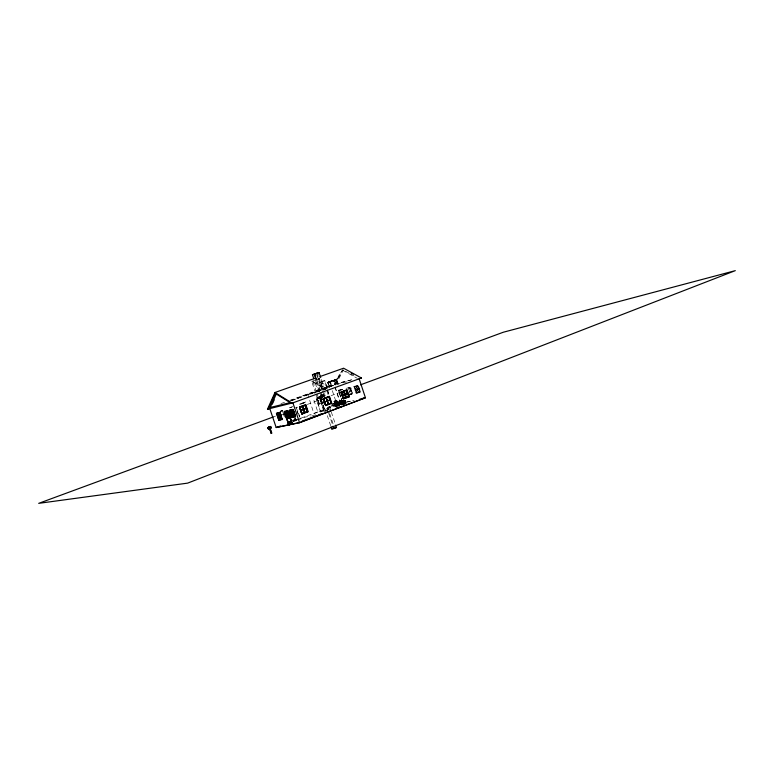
<?xml version="1.0" encoding="UTF-8"?>
<svg xmlns="http://www.w3.org/2000/svg" width="774" height="774" viewBox="0 0 774 774"><rect width="100%" height="100%" fill="white"/><g stroke="black" fill="none" stroke-linecap="round" stroke-linejoin="round"><path stroke-width="0.58" stroke-dasharray="3.87 2.9" d="M335.413 383.546L335.616 385.094L334.484 381.089M336.68 379.357C335.887 380.624 336.884 382.627 337.725 384.562M322.555 391.044L323.755 394.663L321.249 395.127L321.607 396.094L324.587 395.379L317.388 397.991L319.439 404.105M338.828 405.412L338.47 404.347L335.123 405.102L335.471 406.156L339.796 405.17L335.471 406.156M295.378 419.672L294.517 417.118M334.174 381.33C333.459 379.134 334.639 382.259 334.581 379.908M330.546 382.724L329.956 382.83L329.85 381.814C317.862 385.055 353.708 373.649 329.453 381.582M296.055 419.15L293.462 420.543M330.895 385.558C332.191 384.175 330.13 382.491 329.56 381.882M337.135 383.294C338.596 382.153 335.568 379.289 336.951 380.556M328.96 381.737L329.366 381.611M307.665 393.918L313.857 413.48L324.78 410.462L320.523 397.739L316.45 399.239L320.717 411.991M318.066 378.96L319.517 377.722L318.82 379.125M311.661 392.476L311.583 393.327L319.662 391.373M290.734 400.41L334.126 384.697L340.763 371.868M334.503 384.968L341.953 370.611M291.121 400.603L335.026 384.688L343.579 368.211M291.334 400.622L335.868 384.475L343.337 370.107M328.302 383.101L328.553 383.652L328.099 383.198M295.852 407.579L297.158 407.163L295.852 407.443M328.244 383.343L328.108 383.382M328.495 383.546L329.076 385.858M297.11 407.25L297.052 407.308A2.37 2.341 51 0 0 296.539 407.859M328.747 381.814L329.385 381.659M328.495 383.159C327.576 383.14 329.24 381.843 327.692 383.246L327.421 382.443M331.823 386.71L331.359 385.259M337.435 383.469L337.774 383.082L337.193 383.111M329.443 386.033C328.244 387.571 330.546 387.116 329.308 386.187M330.943 385.713L331.398 385.655M335.423 383.565L334.61 381.476M328.244 383.74L328.466 383.662M335.248 384.02L335.723 383.769L335.132 383.972M344.42 401.338L345.533 401.251L343.879 401.88C345.697 408.324 341.827 397.962 344.237 404.134M337.377 406.079L336.971 403.98L337.454 406.06L336.622 404.086L334.9 404.56L337.996 403.564L338.731 405.75M337.212 402.306L338.044 402.17L337.377 402.335M341.789 401.6L342.601 401.377L341.914 401.542M337.067 404.067L340.183 403.07L337.067 404.067L340.009 403.331L340.908 405.276L334.978 387.271M342.785 402.132L343.105 404.26L342.263 401.803L340.192 402.567L343.288 401.571L340.386 402.703L341.005 404.725L340.608 402.615M337.125 404.241L340.096 403.273L340.686 405.344L340.096 403.273M342.369 402.074L345.475 401.077M330.324 382.801L330.005 382.82M336.709 380.924L336.487 380.866M334.678 402.809L339.254 401.029L340.076 404.521L338.944 401.58L342.94 400.603M320.62 412.01L316.285 399.065L322.361 397.304M324.674 410.481L320.078 397.004M336.071 406.05L335.49 402.906M339.873 402.161L340.231 404.483L339.215 401.512M335.219 402.964L336.216 406.389L335.055 403.07L336.197 402.867M339.138 403.486L339.767 405.528L338.857 402.964L335.829 403.912L336.825 403.893L337.541 405.905L337.164 403.786M340.502 404.386L340.231 404.85L340.473 404.396M336.08 406.418L335.094 403.912A18.808 16.341 77.8 0 0 334.233 401.812L333.758 401.474A14.725 12.771 77.7 0 1 335.394 406.834L335.81 406.708M337.706 403.844L338.644 405.769L337.803 403.409A14.754 12.771 77.7 0 0 336.961 401.203L337.038 400.7A18.895 16.389 77.8 0 1 338.722 405.576M341.673 400.516A18.383 15.615 77.1 0 0 342.998 403.989L343.404 403.854A14.445 12.287 77.2 0 1 342.582 402.19L342.243 401.319A14.416 12.268 77.2 0 1 341.944 400.429M342.64 400.768A18.402 15.625 77.1 0 0 342.785 401.213L343.105 402.093A18.402 15.625 77.1 0 0 343.84 403.796L344.246 403.67A14.464 12.297 77.2 0 1 342.93 400.69M336.4 401.319L335.916 400.98A14.774 12.79 77.7 0 1 337.561 406.36L337.841 406.253A18.866 16.38 77.8 0 0 336.061 400.922L336.264 401.367M343.327 404.192L342.563 402.209L344.536 402.209A14.851 7.74 69.5 0 0 345.078 403.515M344.295 400.361L345.881 403.186L345.243 400.671L344.778 400.922M338.683 406.069L338.548 406.147A14.793 12.8 77.7 0 0 336.893 400.758L337.096 401.155A18.895 16.389 77.8 0 1 337.967 403.341L338.238 404.241A18.895 16.389 77.8 0 1 338.586 405.605M344.12 400.429A18.441 15.644 77.1 0 0 344.266 400.884L344.575 401.764A18.441 15.644 77.1 0 0 345.32 403.467L344.565 400.303M345.291 401.6L344.972 400.719A18.46 15.654 77.1 0 0 346.026 403.312L346.442 403.177M342.05 400.39L334.784 403.128L340.831 401.696L341.102 402.499L340.386 402.732L341.634 405.16M342.64 400.4A14.861 7.73 69.5 0 0 343.076 401.745L343.404 402.635A14.861 7.73 69.5 0 0 344.14 404.376L343.927 404.454A14.861 7.73 69.5 0 1 342.418 400.487M342.814 400.216L338.248 402.074M332.094 404.347L336.09 402.877L332.607 403.66M337.832 402.228L338.006 403.177M340.657 402.664L340.26 401.474L344.904 399.81M337.396 402.828L334.929 403.699M339.089 402.141L339.883 401.89M343.076 400.574L334.697 402.877L339.302 401.164M339.902 401.958L339.109 402.209M340.115 401.929L343.637 400.651M336.013 402.964L332.685 403.873L332.965 404.715L337.377 403.544M335.181 404.957L335.481 403.767M343.134 403.951A18.383 15.615 77.1 0 1 342.398 402.248L342.243 401.309L342.94 401.155L343.288 402.035A14.464 12.297 77.2 0 0 344.111 403.699M342.002 401.542L342.398 402.441M342.795 400.719A14.425 12.268 77.2 0 0 342.94 401.155L342.466 401.435M343.83 400.864L344.062 401.812L343.617 400.816L344.324 401.261A18.992 9.927 69.4 0 0 345.146 403.467A18.441 15.644 77.1 0 1 343.985 400.468A14.851 7.74 69.5 0 0 344.207 401.319L344.411 402.228A18.992 9.927 69.4 0 0 344.923 403.554M343.646 400.903L345.127 400.661A14.503 12.326 77.1 0 0 346.297 403.206M291.808 420.621L294.778 419.508L294.014 417.225M335.887 404.086L338.857 402.964M341.141 404.676L340.25 402.499L340.753 402.316M344.266 400.884L345.127 400.661L345.475 401.542M292.804 420.359L295.339 419.827L294.275 416.586M335.065 404.512L338.76 403.167L339.583 405.15M340.279 402.567L343.114 401.609M295.397 419.672L295.175 417.825M300.109 418.057L300.148 418.637M342.747 401.841L344.324 401.261M336.168 406.186A14.706 12.752 77.7 0 0 335.887 404.802L335.993 404.463M339.912 403.128L337.358 404.473M342.64 402.016L345.301 401.116M336.032 404.667L328.611 406.94L336.032 404.667L338.673 406.186M343.559 401.899L341.576 402.644L344.633 401.687L343.559 401.899L344.362 404.086L343.743 401.909M296.732 419.711L292.688 421.23L340.637 403.36L354.182 400.332M342.408 404.821L341.789 402.78L344.633 401.687M292.746 421.433L296.8 419.914M299.867 418.821L300.041 417.941M338.47 404.347L337.57 404.686L337.222 403.399L338.432 403.119M327.063 408.817L330.421 407.559L330.943 409.117L317.833 411.981L313.054 397.71M293.24 421.675L296.577 420.388M297.7 420.001L305.507 417.041L311.187 415.851M351.783 393.821L350.225 394.189M298.232 414.022L297.448 411.536M348.31 394.808L352.393 393.753L349.016 394.547M334.755 400.806L335.239 401.135A18.295 9.182 69.5 0 1 336.051 403.331L336.332 404.212A18.295 9.182 69.5 0 1 336.825 405.992L336.438 406.118A14.387 7.237 69.6 0 0 334.755 400.806L335.065 400.709M337.212 403.38L337.077 402.935A14.348 7.237 69.6 0 0 336.284 400.738L336.409 400.206A18.276 9.201 69.5 0 1 338.17 405.489L337.783 405.615A14.348 7.237 69.6 0 0 337.348 403.825L337.212 403.631M356.949 392.718L354.86 386.478L354.095 386.758L356.166 392.969L356.978 392.573M341.237 398.697L341.237 398.697A18.383 15.615 77.1 0 0 341.547 400.061M358.236 392.292L356.137 386.216L358.207 392.437M335.771 404.347L335.635 403.893A14.706 12.752 77.7 0 0 334.794 401.706L334.871 401.203A18.837 16.36 77.8 0 1 336.642 406.524M356.804 393.076L354.579 386.197L356.804 393.076L360.616 392.176L358.323 385.278L353.815 386.478L356.156 393.318M359.716 391.963L356.862 392.621M334.174 401.687L334.736 401.571M336.332 401.193L336.903 401.077M359.9 392.437L357.607 385.539L359.9 392.437L356.098 393.337M355.963 389.535L358.701 388.906M356.001 389.661L358.749 389.032M324.606 402.054L319.507 403.941M322.884 396.007L317.156 398.049L319.207 404.163L324.887 402.112M325.303 402.325L319.043 404.579L316.779 397.826L322.584 395.698M354.995 386.613L357.84 385.936M356.466 386.274L358.565 392.36L356.495 386.129M273.261 416.963L275.525 416.131M307.259 404.444L321.984 399.016M331.049 395.678L340.115 392.341M348.048 389.419L359.378 385.239M323.609 399.074L318.501 400.942M280.856 414.98L283.439 414.032M323.648 399.2L318.54 401.077M349.374 391.102L350.893 390.754M349.422 391.238L350.825 390.928M340.928 404.744L340.483 402.644L345.533 401.251M343.105 404.26L342.659 402.161L344.498 401.483M280.382 411.168L282.452 410.413M292.891 406.534L288.828 408.024A1.035 0.919 77.1 0 0 288.586 408.15L288.605 408.169A1.035 0.919 76.8 0 0 288.886 408.159L291.953 407.037M299.461 404.173L305.401 401.996M280.788 411.071L282.858 410.317M317.234 397.72L323.048 395.591M340.57 396.956L338.335 390.251L342.611 389.128M279.869 411.903L282.384 410.975M300.051 404.347L305.653 402.325L300.273 404.299M322.1 397.546L321.268 396.83L324.645 395.456M340.686 396.588L338.664 390.512L339.36 390.251M339.206 390.464L342.089 389.786M320.359 397.575L323.745 396.762M317.495 398.726L324.393 396.559M323.455 396.54L325.254 395.882L324.151 392.602M341.847 389.738L342.601 389.467L338.606 390.531M319.691 398.252L324.045 411.265L326.26 410.781M316.45 399.239L321.694 397.72M349.645 387.493L351.967 394.295L348.3 395.146M348.416 388.219L349.925 387.861M352.334 393.773L350.332 387.581L349.577 387.861L351.628 394.034M295.978 408.111L296.403 407.956M343.617 400.816L344.024 400.845M334.9 404.56L337.996 403.564M334.958 404.725L337.832 403.815L338.509 405.828M325.148 392.747L324.306 393.279M322.158 394.721L321.249 395.069L324.596 394.13L323.696 394.459M291.992 400.429L334.262 385.104L346.82 381.853M326.347 388.79L317.988 391.296L314.438 380.682M327.431 388.442L323.377 389.912L320.813 382.24L324.867 380.789L327.431 388.442L324.325 380.479L319.585 382.163L322.187 389.941M280.914 403.602L285.887 401.803M289.824 400.371L335.461 383.856M327.179 382.53L336.874 379.076M333.7 380.198L333.991 380.837L328.05 383.004L329.898 382.511L329.685 381.659L327.112 382.327M334.281 379.753L334.639 380.634L336.497 380.14L336.274 379.473M336.497 380.14L330.546 382.308L330.324 381.64M311.699 381.408L316.111 379.841L319.788 390.851L315.395 392.447L311.699 381.408L325.041 389.177M317.688 379.279L319.488 378.641L323.426 390.406M316.353 391.741L312.919 381.485L321.046 378.592L324.577 389.158M334.387 381.408L334.91 381.253L334.407 381.534M330.595 383.033L330.101 382.869M329.337 386.091L328.853 386.236M330.411 383.062L330.343 383.217M329.066 385.829L328.611 383.672M330.701 383.13L330.072 383.188L331.504 386.816M337.628 383.382L338.064 384.446M336.942 379.279L334.233 379.995L334.852 380.702M334.416 379.966L336.158 379.512L336.38 380.179L334.639 380.634M330.121 382.617L330.692 382.414L330.43 381.611L330.334 382.579M334.997 384.03L354.608 379.028M334.349 384.262L351.648 379.85M335.026 384.688L335.868 384.475M307.588 394.769L316.411 392.573M346.046 388.364L350.399 387.213L352.673 394.034L348.948 394.904M348.077 388.132L350.332 387.581M354.095 386.758L358.256 385.646L360.278 391.915M338.693 403.215L339.447 405.199L338.693 403.215L337.474 403.302M341.789 402.78L343.046 402.47M320.184 397.11L322.148 402.973M317.156 398.049L319.207 404.163M320.523 397.739L322.661 397.226M305.788 401.909L299.886 404.076M356.166 392.969L359.62 392.157M296.278 407.424L298.435 414.071M282.529 410.781L284.339 417.099M319.469 404.483L315.657 393.231M336.226 400.613L335.181 401.009M339.254 401.029L341.431 400.951M339.225 401.116L342.185 400.777M341.944 401.406L342.921 401.184M344.13 400.913L345.262 400.748M339.641 402.209L339.496 402.306M344.923 400.748L344.846 401.096M337.077 402.935L337.454 403.796A18.276 9.191 69.5 0 1 337.948 405.576M343.82 400.439A18.992 9.927 69.4 0 0 344.101 401.338L344.207 401.319M334.978 400.729L335.152 401.155A14.358 7.227 69.6 0 1 335.955 403.351L336.051 403.331M342.243 401.832L343.288 401.571M340.25 402.499L341.063 402.238M342.321 401.967L343.346 401.745M335.336 403.864L334.658 402.741L340.299 401.532M334.929 404.047L335.926 403.796M338.103 403.302L337.232 404.018M342.002 402.48L343.24 402.209M332.965 404.715L336.313 403.97L335.8 402.838M337.919 403.767L333.933 404.599L334.213 405.441L338.557 404.531M340.396 403.515L351.822 400.961M345.427 403.331L345.949 403.554M284.406 416.963L283.419 414.032M336.371 405.818L339.728 405.073M341.421 405.237L340.55 401.764M344.14 404.376L343.975 404.415A19.002 9.917 69.4 0 1 343.279 402.654L342.969 401.764A19.002 9.917 69.4 0 1 342.553 400.419M330.421 407.559L327.837 408.179L329.308 412.561M312.309 415.58L315.724 414.874M336.342 402.809L335.645 402.867M344.691 401.851L343.733 402.045L344.362 404.086L343.53 401.996M335.829 403.912L336.884 403.699L337.541 405.905M336.245 380.45L335.761 379.657M327.895 383.246L327.828 382.337M345.601 371.288L349.761 373.571M350.796 374.142L353.912 375.864M342.872 370.378L357.414 378.389M324.325 380.479L324.867 380.789M335.316 406.921L332.685 405.412L333.613 408.188M318.501 378.08L319.488 378.641M320.813 382.24L329.85 387.455M319.585 382.163L329.211 387.735M312.919 381.485L325.767 388.954M295.745 419.537L295.117 417.467M323.493 389.748L323.9 389.399L324.161 390.183M320.33 398.049L321.839 399.665M334.097 401.861L333.894 401.445A18.808 16.341 77.8 0 1 335.674 406.737M336.187 400.293L336.361 400.719A18.276 9.191 69.5 0 1 337.174 402.906M338.789 403.602L339.544 405.595L338.915 403.573M341.344 402.49L342.069 404.492M340.666 402.664L341.431 404.86M299.103 414.545L299.683 416.896M298.938 414.864L299.586 416.954L298.87 414.99M297.119 411.149L298.145 414.177M336.08 379.57C336.013 381.06 337.309 380.431 336.351 379.212L327.692 382.395M335.829 379.347L336.226 380.257M338.983 390.396L340.676 395.456M338.393 390.231L340.628 396.936M341.421 402.287L342.311 404.841M335.229 387.135L340.637 403.36M337.88 402.141L338.141 403.138M332.307 390.618L337.619 406.534M336.013 402.896L336.342 403.815M336.303 406.156A14.745 12.781 77.7 0 0 334.726 401.251L334.929 401.648A18.828 16.351 77.8 0 1 335.79 403.825L335.974 404.492M328.137 382.056L328.321 382.878M327.479 389.825L329.279 395.214M327.383 390.241L328.834 394.585M327.054 391.547L328.108 394.711M331.417 404.608L331.949 406.205M329.879 407.724L330.982 411.023M331.349 412.126L335.752 425.313M317.621 373.068L318.375 375.293M316.837 373.213L322.361 389.709M327.973 408.101L328.486 409.659M316.595 374.558L322.013 390.754M323.145 394.13L323.89 396.375M329.666 413.655L333.333 424.616M327.392 407.569L328.079 409.746L323.938 411.284L319.652 398.475M327.296 407.627L328.012 409.756M328.302 412.039L327.199 408.74L324.625 409.349L322.922 404.28M328.669 413.142L333.081 426.348M317.147 380.673L320.726 391.383M321.094 392.486L322.565 396.868M320.088 392.853L321.549 397.236M315.734 380.992L319.323 391.731M320.455 395.108L323.087 402.983M325.157 409.185L331.03 426.745M320.01 397.023L322.081 403.138M317.108 393.995L318.23 397.333L321.268 396.781M357.869 385.791L359.949 392.031M357.482 385.926L359.562 392.176L360.326 391.896L356.553 392.834L354.482 386.613M349.954 387.716L351.899 393.937M350.38 394.276L348.155 388.171M343.608 401.793L344.343 403.989M344.991 401.009L345.707 403.225M337.261 403.496L337.541 404.396M335.094 403.98L335.365 404.879A18.808 16.341 77.8 0 1 335.713 406.244M341.566 402.403L342.205 404.444L341.692 402.374M337.029 403.815L337.667 405.857M335.955 403.36L336.216 404.251A14.358 7.227 69.6 0 1 336.651 406.031M335.935 404.27L336.071 404.725A18.828 16.351 77.8 0 1 336.506 406.553M341.053 402.519L341.702 404.763M337.938 403.873L338.054 404.318A14.754 12.771 77.7 0 1 338.402 406.166M344.266 400.381A14.493 12.316 77.2 0 0 344.42 400.826L344.769 401.696A14.493 12.316 77.2 0 0 345.591 403.37L345.456 403.399A14.493 12.316 77.2 0 1 344.13 400.419M343.975 403.767A18.412 15.625 77.1 0 1 342.776 400.738M343.269 403.883A14.445 12.287 77.2 0 1 341.808 400.468A18.383 15.615 77.1 0 0 342.079 401.377M336.322 400.226A14.377 7.256 69.6 0 1 337.996 405.528M334.842 400.787A18.295 9.182 69.5 0 1 335.365 402.093L335.829 403.409A18.295 9.182 69.5 0 1 336.603 406.079M343.753 404.492A19.011 9.917 69.4 0 1 342.331 400.497M345.301 403.438A14.851 7.74 69.5 0 1 344.13 400.342M341.992 402.703L342.447 404.792L341.992 402.703M341.46 399.123L341.373 398.658A14.445 12.287 77.2 0 0 341.566 399.558A18.383 15.615 77.1 0 1 341.46 399.123"/><path stroke-width="1.16" d="M267.968 427.906L268.268 428.796L271.248 427.77L270.552 426.445L267.93 427.567M287.589 417.06L287.618 417.999L287.734 417.215M287.28 417.525L287.454 417.08M359.126 378.728L365.463 397.807L299.538 422.701L292.901 402.848L267.485 409.165L274.983 392.495L315.463 378.167M268.268 408.982L275.283 393.405L291.382 403.399L292.233 403.196L274.983 392.495M299.567 422.691L276.192 427.548L269.749 408.44L276.318 393.918M270.677 407.675L270.881 407.23L270.184 407.492L290.734 402.49M272.303 404.105L274.19 399.926M292.901 423.959L292.359 424.191L287.793 410.626L284.329 411.429L288.866 424.926L289.447 424.733L288.702 422.546M331.03 426.745L331.765 428.941L333.817 428.554L336.487 427.509L335.752 425.313M331.765 428.941L336.487 427.509M271.713 433.159L271.152 433.334L269.507 428.477L270.078 428.293L271.713 433.159L269.71 428.428M288.392 424.191L291.962 423.407L288.392 424.191L288.567 424.733L292.146 423.939L291.73 423.494M292.959 423.939L292.127 424.249L287.686 411.023L284.6 411.729L289.031 424.887M302.121 421.114L316.092 415.841M318.24 415.028L321.452 413.79M271.152 433.334L269.874 428.332M269.149 428.303L268.501 426.919L269.12 428.303M268.268 428.796L271.171 427.906M287.715 422.333L291.285 421.54L287.715 422.333L287.889 422.875L291.469 422.072L287.889 422.875M276.192 427.548L280.594 425.961M286.457 418.608L290.115 418.076L289.95 417.544L286.525 417.989L286.457 418.608L290.115 418.076M289.921 417.438L291.575 422.498L288.092 422.972L286.535 417.902L289.96 417.418M286.293 418.076L289.95 417.544M292.378 416.683L295.213 416.102M290.473 410.259L289.65 410.568L291.817 417.031L292.649 416.731M293.985 416.48L291.808 409.997L293.985 416.48L292.359 416.838L290.134 409.988M307.471 411.468L301.986 413.5M295.32 416.219L293.133 409.717M331.04 403.061L325.631 405.054L323.648 398.891M301.937 414.09L308.207 411.758L305.807 404.599L299.528 406.901L301.937 414.09L299.557 406.892M325.467 405.257L331.369 403.109L329.231 396.714L328.747 396.83L331.369 403.109M347.749 394.566L346.346 390.348L346.839 390.231L348.948 396.559L343.153 398.658L341.044 392.312L344.266 391.122M295.31 416.635L292.959 409.427L289.37 410.268L291.769 417.409L295.368 416.615L292.959 409.427M349.335 396.781L343.375 398.997L341.034 391.992L347.013 389.796L349.297 396.791M268.742 428.699L268.443 427.819L270.968 426.938M291.314 413.519L294.139 412.919M291.353 413.655L294.188 413.055M300.922 410.317L306.34 408.314M285.664 416.248L289.224 415.425L285.664 416.248L285.848 416.789L289.408 415.957L285.848 416.789M324.654 401.899L329.918 399.945M342.408 395.466L347.632 393.54M286.138 416.934L284.484 411.894C283.448 419.537 293.578 418.086 287.851 411.236L284.271 412.107L284.455 412.639L287.764 411.865L287.822 411.246L284.503 412.02L284.687 412.552L288.005 411.778M276.734 413.539L278.814 419.885C284.987 421.162 273.386 403.728 280.788 419.392M282.065 418.986L279.24 419.595L277.198 413.519L280.13 412.842M279.849 412.455L282.162 419.508L279.849 412.455L276.415 413.258L278.824 420.234M278.814 419.885L282.181 419.111M290.289 410.491L293.114 409.872M302.237 413.974L299.732 407.182L302.557 406.127L304.753 412.639L302.624 406.118M273.261 416.963L38.7 503.352L187.627 483.131L735.3 270.648L503.294 332.239L360.52 384.823M299.732 407.182L305.624 405.044L307.471 411.962M323.3 398.523L329.405 396.278L331.765 403.341L325.67 405.605L323.339 398.513M325.109 404.183L323.319 398.842L326.618 397.623M323.416 398.813L329.231 396.714M341.141 392.283L346.839 390.231M328.989 396.936L326.164 397.962L328.466 404.018M344.082 391.373C350.999 406.215 338.954 389.699 346.52 390.464M278.321 416.451L281.02 415.87M278.359 416.576L281.185 415.957L280.159 412.697M284.977 414.177L288.538 413.345L284.977 414.177L285.151 414.719L288.712 413.877L288.296 413.432M280.033 412.745L281.891 419.218M284.271 412.107L287.851 411.236L289.466 416.315M291.382 403.399L361.429 377.993L343.579 368.211L319.962 376.57M267.485 409.165L269.739 408.353M313.78 378.709L312.454 374.751L316.837 373.213M320.707 377.596L319.043 372.594L314.641 374.142L316.314 379.154M288.925 424.907L289.795 424.607L289.06 422.411M316.227 373.455L319.043 372.594M312.454 374.751L314.921 374.016M360.52 378.225L361.429 377.993M343.849 391.296L346.075 397.594M340.966 392.331L341.46 392.205L343.259 398.629M326.183 397.807L328.331 404.212L326.231 397.778M323.251 398.862L323.735 398.745L325.631 405.218M347.516 393.424L342.36 395.33M305.624 405.044L307.568 411.575M302.479 406.311L304.569 412.532M329.966 400.081L324.703 402.035M299.848 407.521L305.711 405.382L307.017 410.597M348.542 396.52L343.327 398.455L341.353 392.36M348.948 396.559L346.413 390.328M277.092 413.403L278.766 413.006M291.808 409.997L290.057 410.413L292.233 416.876L295.445 416.18L293.259 409.678M279.801 412.832L276.676 413.558L277.208 413.364L279.221 419.74L282.297 419.063M289.65 410.568L292.901 409.804M306.378 408.449L300.97 410.452M362.077 398.562L365.463 397.807M359.813 399.171L364.38 398.146L299.867 422.507L277.266 427.209M307.355 411.623L302.15 413.635M291.817 417.031L295.088 416.306M278.766 420.253L282.22 419.489M336.719 407.859L341.334 406.853M337.077 407.927L340.434 407.192M271.248 427.77L270.445 427.064M351.154 373.078L353.234 374.219M268.423 427.654L268.859 428.767M287.589 411.333L287.764 411.865M268.036 427.964L268.414 428.864M305.459 405.083L307.636 411.565M299.857 408.314L301.318 412.648M291.624 410.056L293.868 416.518M290.414 410.288L292.591 416.751M289.544 415.512L292.175 422.991M288.992 415.512L289.176 416.044M291.053 421.627L291.227 422.169M289.302 422.411L289.611 424.703L288.944 422.546M289.118 422.391L289.902 424.587M286.786 416.131L287.444 418.289M278.582 413.064L280.72 419.411M277.856 414.313L278.863 417.496M329.056 396.762L331.195 403.148M328.989 396.772L331.117 403.167M333.081 426.348L333.817 428.554M314.244 374.258L316.111 379.841M346.588 390.289L348.774 396.598M289.718 417.631L289.882 418.173M286.525 417.989L286.69 418.521"/></g></svg>
